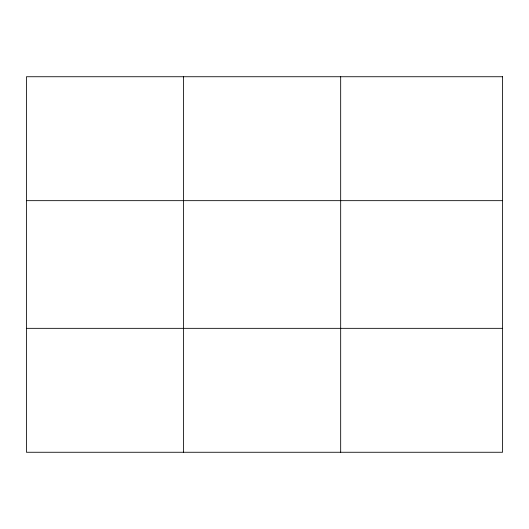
<?xml version="1.0" encoding="UTF-8"?>
<svg xmlns="http://www.w3.org/2000/svg" width="529" height="529" viewBox="0 0 529 529"><rect width="100%" height="100%" fill="white"/><g stroke="black" fill="none" stroke-linecap="round" stroke-linejoin="round"><path stroke-width="0.79" d="M183.563 452.262L183.563 76.738M340.676 452.262L340.676 76.738M26.45 200.663L502.55 200.663M26.45 328.337L502.55 328.337M502.55 76.738L502.55 452.262L26.45 452.262L26.45 76.738L502.55 76.738"/></g></svg>
